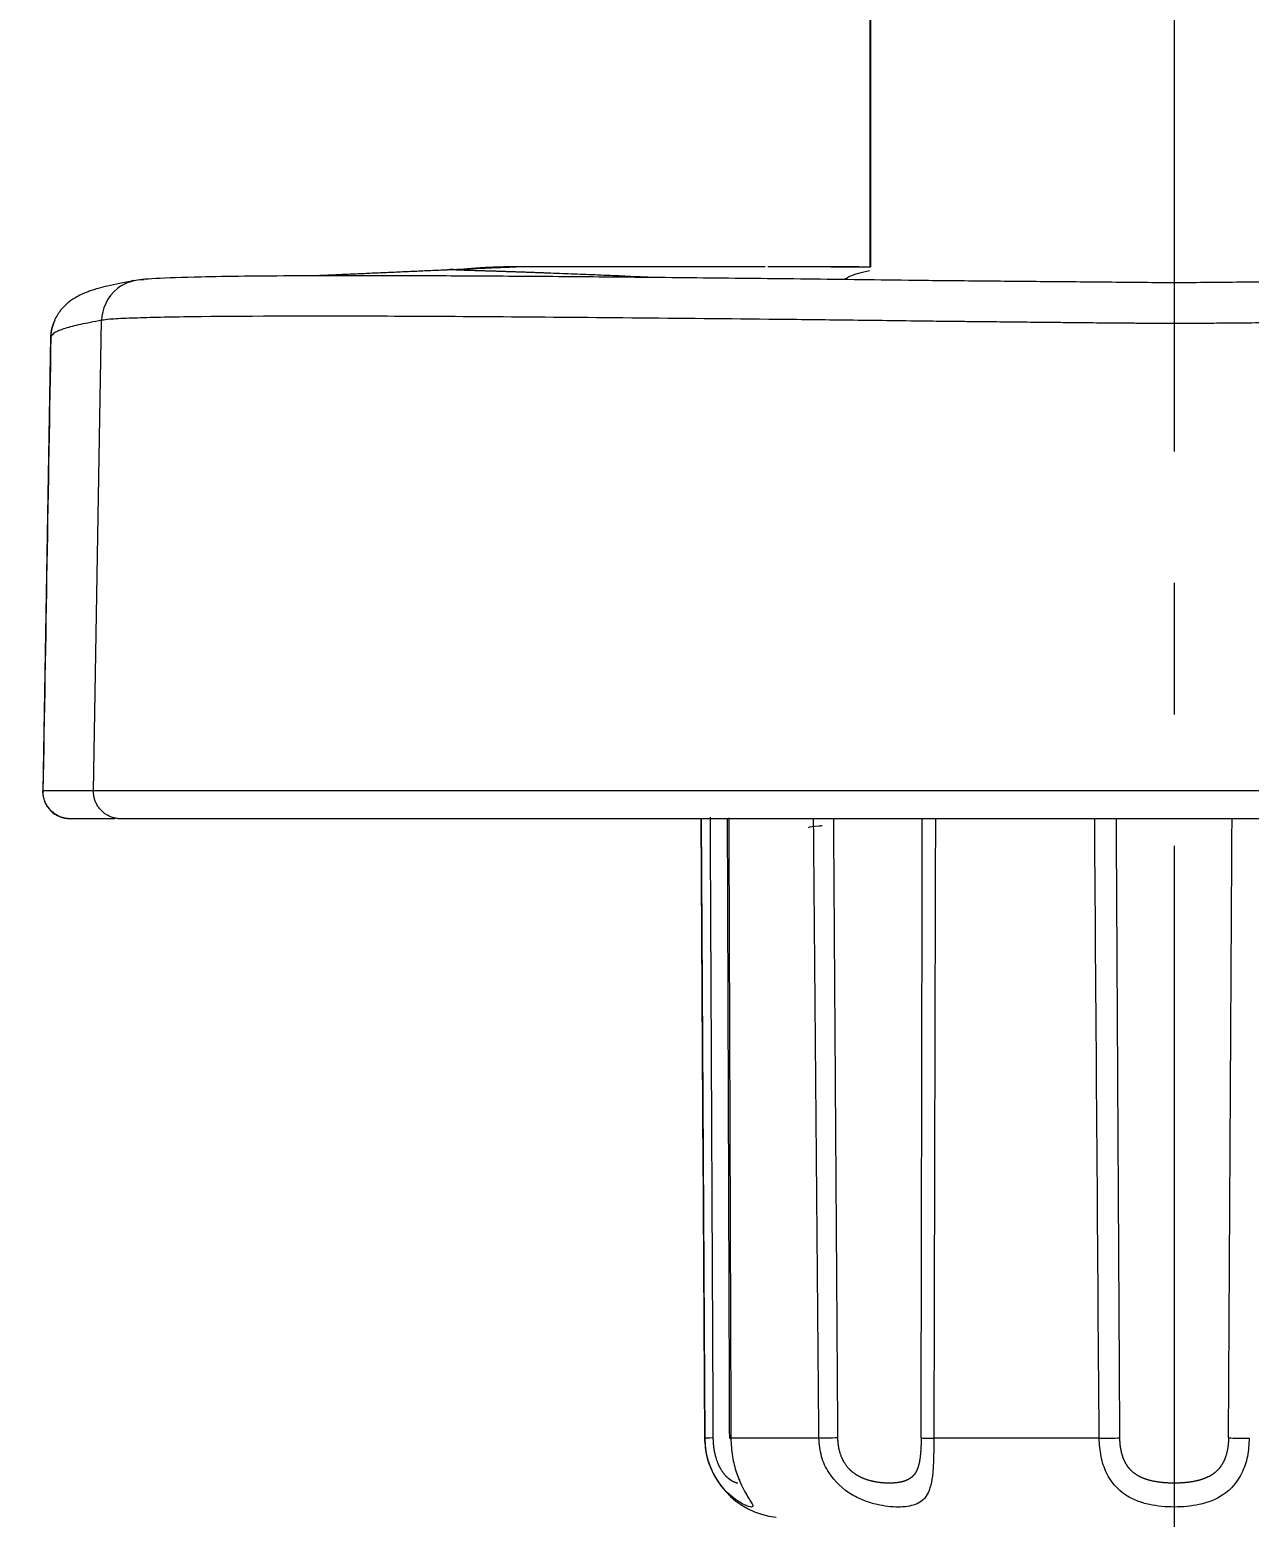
# Model space of a CAD drawing. Extents: x 0 to 3160, y 0 to 2315.
# Drawn here: x 1861 to 1905.2, y 620.5 to 674.4 of the extents above; entities that cross this region are included whole.
import ezdxf

# ---------------------------------------------------------------- set-up
doc = ezdxf.new("R2010")
doc.units = 0
doc.header["$LTSCALE"] = 3
doc.header["$MEASUREMENT"] = 0
doc.header["$PDMODE"] = 3
doc.header["$PDSIZE"] = -10
doc.linetypes.add('CENTER2', pattern=[28.575000000000003, 19.05, -3.175, 3.175, -3.175])
doc.layers.get('0').update_dxf_attribs({"linetype": 'CONTINUOUS'})
doc.layers.get('DEFPOINTS').update_dxf_attribs({"linetype": 'CONTINUOUS'})
doc.layers.add('1', color=7, linetype='CONTINUOUS', true_color=0xffffff)
doc.layers.add('Cneter', color=1, linetype='CENTER2', lineweight=13)
doc.layers.add('DEF_LAYER_ASSEM_MEMBER', color=7, linetype='CONTINUOUS')
doc.styles.add('Daelim Dimension', font='')
doc.styles.get('Daelim Dimension').set_extended_font_data('나눔고딕')
doc.dimstyles.new('DEFAULT', dxfattribs={"dimscale": 2, "dimtxt": 2, "dimasz": 2, "dimexe": 0, "dimexo": 2, "dimgap": 1, "dimtad": 1, "dimdec": 1, "dimzin": 9, "dimdsep": 46, "dimtxsty": 'Daelim Dimension', "dimcen": 0.5, "dimclrd": 252, "dimclre": 252, "dimclrt": 3, "dimadec": 1, "dimazin": 0, "dimtfac": 1, "dimtdec": 1, "dimtix": 1, "dimtmove": 0, "dimatfit": 3, "dimfxl": 1, "dimtolj": 1, "dimtzin": 1, "dimlwd": 9, "dimlwe": 9, "dimarcsym": 0})

# ---------------------------------------------------------------- blocks, each defined once
blk = doc.blocks.new('*D1')
at = {"color": 5, "lineweight": 9, "ltscale": 0.5, "transparency": 16777216}
for p, q in [((1534.878042095622, 1384.914732641318), (2240.924150947237, 1384.914732641318)), ((2238.924150947237, 454.1434307510593), (2238.924150947237, 1376.914732641318)), ((2060.592201152826, 446.1434307510593), (2240.924150947237, 446.1434307510593))]:
    blk.add_line(p, q, dxfattribs=at)
at = {"color": 5, "ltscale": 0.5, "transparency": 16777216}
for points in [[(2237.590817613904, 1376.914732641318), (2240.257484280571, 1376.914732641318), (2238.924150947237, 1384.914732641318)], [(2237.590817613903, 454.1434307510593), (2240.25748428057, 454.1434307510593), (2238.924150947237, 446.1434307510593)]]:
    blk.add_solid(points, dxfattribs=at)
at = {"layer": 'DEFPOINTS', "color": 0, "ltscale": 0.5, "transparency": 16777216}
for p in [(1530.878042095622, 1384.914732641318), (2238.924150947237, 1384.914732641318), (2056.592201152826, 446.1434307510593)]:
    blk.add_point(p, dxfattribs=at)
at = {"color": 7, "ltscale": 0.5, "transparency": 16777216, "insert": (2223.218857671128, 915.5290816961884), "char_height": 20, "attachment_point": 5, "rotation": 90, "style": 'Daelim Dimension'}
blk.add_mtext('\\A1;(1140)', dxfattribs=at)

msp = doc.modelspace()

# ---------------------------------------------------------------- linework, layer by layer
at = {"layer": '1', "color": 7, "linetype": 'Continuous', "lineweight": 18}
for p, q in [((1890.013881466277, 665.846283262179), (1891.448962466277, 665.846283262179)), ((1861.752480466276, 663.2991712621792), (1861.465598466277, 646.863735262179)), ((1885.315314466277, 645.8462262621792), (1885.445872466277, 623.405132262179))]:
    msp.add_line(p, q, dxfattribs=at)
at = {"layer": '1', "color": 7, "linetype": 'Continuous', "lineweight": 13}
for p, q in [((1863.303754466277, 646.863735262179), (1863.600073466277, 663.9080362621789)), ((1861.465598466277, 646.863735262179), (1861.473635466277, 646.863735262179)), ((1885.445872466277, 623.405132262179), (1885.447539466277, 623.405132262179)), ((1889.578142466277, 623.405132262179), (1886.391419466277, 623.405132262179)), ((1899.731124466277, 623.405132262179), (1893.742043466277, 623.405132262179))]:
    msp.add_line(p, q, dxfattribs=at)
at = {"layer": '1', "color": 7, "linetype": 'Continuous', "lineweight": 18}
for centre, radius, start, end in [((1862.465446466277, 646.846283262179), 0.99999999937494, 178.9999999999982, 270), ((1888.345823466277, 623.4220042621791), 2.9, 180.3333329999999, 263.8251270000051)]:
    msp.add_arc(centre, radius, start, end, dxfattribs=at)
at = {"layer": '1', "color": 7, "linetype": 'Continuous', "lineweight": 13}
for centre, major_axis, ratio, start_param, end_param in [((1886.447424466277, 623.4109502621795), (0.9999825734796775, 0.005903620628900314), 0.006093, 2.335306668904783, 3.12758987023473), ((1887.335792466277, 623.4109502621795), (-0.9999940016464713, -0.003463621034666061), 0.007745, 6.253572306727764, 6.618252947598284), ((1890.335098466277, 623.4109502621795), (0.9999643915549432, 0.008438934877337993), 0.0008730000000000001, 1.63718927094031, 2.429472472269532), ((1894.254112466277, 623.4109502621795), (-0.9999972969148689, 0.002325115614636653), 0.008159, 0.2409390379052864, 1.033222239596359), ((1899.890962466277, 623.4109502621795), (0.9999753190307749, 0.007025761825488645), 0.004756, 4.551824145755695, 5.344107347085852), ((1905.006872466277, 623.4109502621795), (-0.9999753190308928, 0.007025761825478727), 0.004756, 0.939077959786806, 1.731361161476742)]:
    msp.add_ellipse(centre, major_axis=major_axis, ratio=ratio, start_param=start_param, end_param=end_param, dxfattribs=at)
at = {"layer": '1', "color": 7, "linetype": 'Continuous', "lineweight": 18}
for points, degree in [([(1876.107590507245, 665.7311146898901), (1871.431004734502, 665.5232827317118)], 1), ([(1878.601924873835, 665.8380209308116), (1876.085010030903, 665.7283917274835)], 1), ([(1902.503371939344, 665.2638163782881), (1893.264014199626, 665.347441501232)], 1), ([(1911.633607097473, 665.3479087095866), (1902.394442375814, 665.264165193299)], 1), ([(1861.888755888555, 663.8904457252124), (1861.748512952865, 663.566880979618), (1861.753018746483, 663.2982879832753)], 2), ([(1861.754801312659, 663.306235800671), (1861.755542508015, 663.308642402556), (1861.758218145372, 663.3148396570123), (1861.760893782731, 663.3210369114686)], 3), ([(1902.448917542049, 645.84628308539), (1897.852889433835, 645.84628308539), (1893.277916592036, 645.84628308539)], 2), ([(1911.619918607086, 645.84628308539), (1907.044964971518, 645.84628308539), (1902.448917542049, 645.84628308539)], 2)]:
    msp.add_open_spline(points, degree=degree, dxfattribs=at)
msp.add_rational_spline([(1876.466156496616, 665.7267776503759), (1876.347978113163, 665.7496384324704), (1876.226733837092, 665.7517630028769), (1876.105263102915, 665.7307142423588)], [1.204446828081754, 1.153612785770361, 1.112258347087312, 1.080383512032607], degree=3, dxfattribs=at)
for points, degree, knots in [([(1878.719445324366, 665.8462830638282), (1878.692969164557, 665.8462602330169), (1878.64045148216, 665.8462149461893), (1878.562219903332, 665.8458502575959), (1878.485209045211, 665.8452779908043), (1878.409405657389, 665.8444855901289), (1878.334806463895, 665.8434866595226), (1878.261406568418, 665.8422876735126), (1878.189202445355, 665.8408966715742), (1878.118191136072, 665.8393209853348), (1878.048370439621, 665.837567829928), (1877.979738843937, 665.8356441472533), (1877.91229552435, 665.8335566443175), (1877.846040325317, 665.8313117803696), (1877.780973745467, 665.82891576762), (1877.717096948542, 665.8263745676682), (1877.654411672499, 665.8236938963264), (1877.592920233662, 665.820879219028), (1877.532625563053, 665.8179357387189), (1877.473530975467, 665.8148684139355), (1877.398175324234, 665.8107204925423), (1877.307244570319, 665.8052918174153), (1877.201406758951, 665.7983019603371), (1877.098725251466, 665.7908491432445), (1876.999174154928, 665.7829504108722), (1876.902734605336, 665.7746225265746), (1876.809394509971, 665.7658793076503), (1876.719146294842, 665.7567406828557), (1876.632002263522, 665.7471983805044), (1876.54793609076, 665.7373368311428), (1876.493102653218, 665.7302602535601), (1876.466156993803, 665.7267827577484)], 3, [0, 0, 0, 0, 0.0354777521649289, 0.0703730954112163, 0.1046901697752338, 0.1384330141045036, 0.1716055653416249, 0.2042116764710265, 0.2362551215557051, 0.267739599802869, 0.2986687396912565, 0.3290461031723074, 0.3588751899583828, 0.3881594419125818, 0.4169022475559581, 0.4451069433423096, 0.4727768000398769, 0.4999150508627991, 0.526524909046819, 0.5526095715111876, 0.5781722228018654, 0.6263539287160977, 0.6731725248490679, 0.7186391034097765, 0.7627648844375234, 0.80556108920677, 0.8470388301986193, 0.8872095079933402, 0.9260849397237944, 0.9636774543210186, 1, 1, 1, 1]), ([(1887.634618324267, 665.8462827474614), (1887.514724976744, 665.8462831887437), (1887.258551551921, 665.8462841021151), (1886.856176571945, 665.846282686075), (1886.461994975746, 665.8462835267492), (1886.052040839294, 665.8462838674968), (1885.598187218749, 665.8462827285448), (1885.028700439706, 665.8462836180443), (1884.460651797833, 665.8462830247545), (1883.941781420127, 665.8462830750232), (1883.518091276871, 665.8462832507207), (1883.123726051526, 665.8462831068578), (1882.758095598406, 665.8462829117034), (1882.49488850233, 665.8462828946449), (1882.322834555833, 665.8462829307855), (1882.231388806787, 665.846282957923), (1882.136974386857, 665.8462829914383), (1882.039610061061, 665.8462830271092), (1881.93931510301, 665.8462830586727), (1881.836109588819, 665.8462830767808), (1881.730014393413, 665.8462830702138), (1881.621051313267, 665.8462830492917), (1881.509243011392, 665.8462830228655), (1881.394612994997, 665.8462829991863), (1881.277185621056, 665.8462829848613), (1881.156986114079, 665.8462829842197), (1881.034040583855, 665.8462829984474), (1880.908376044566, 665.846283024589), (1880.780020432103, 665.8462830546805), (1880.649002645197, 665.8462830737503), (1880.515352586323, 665.8462830616368), (1880.379100813517, 665.8462830362582), (1880.240278938397, 665.8462830111775), (1880.098919586629, 665.8462829971049), (1879.955056427219, 665.8462830001108), (1879.808724169166, 665.8462830205281), (1879.659958691015, 665.8462830517728), (1879.5087966834, 665.8462830779526), (1879.355277236343, 665.8462830757398), (1879.19943528153, 665.8462830636349), (1879.041325216273, 665.8462830538092), (1878.880932623654, 665.8462830533745), (1878.773585849173, 665.846283060323), (1878.719445324366, 665.8462830638282)], 3, [0, 0, 0, 0, 0.0378479801921219, 0.08102686101155901, 0.1278119128738841, 0.163634525848787, 0.2123727044230067, 0.2739545769285053, 0.348284398602721, 0.3981267825143373, 0.4449846762311005, 0.4888750670199193, 0.5298135306027496, 0.567815068631258, 0.577816821349176, 0.5881728796970307, 0.5988828344591128, 0.6099462678372954, 0.6213627542415294, 0.6331318611212544, 0.6452531444576609, 0.6577261357526679, 0.670550354361797, 0.6837253115661412, 0.697250511384694, 0.7111254514485791, 0.7253496239416333, 0.7399225166120371, 0.7548436138599425, 0.7701123979052403, 0.7857283452489359, 0.8016909154272153, 0.8179995622166831, 0.8346537376626234, 0.8516528932579567, 0.8689964812148242, 0.88668395583618, 0.9047147749943664, 0.9230883977981704, 0.941804275688904, 0.960861861789354, 0.9802606146949177, 1, 1, 1, 1]), ([(1891.445731424888, 665.8390470414924), (1890.696585333716, 665.8415174123052), (1889.422149508061, 665.8454223824338), (1888.217390722736, 665.8456801453535), (1887.728366671514, 665.8454512062299)], 3, [0, 0, 0, 0, 0.590039568852105, 1, 1, 1, 1]), ([(1864.770759465312, 665.3469678408974), (1864.586716831705, 665.3115997892287), (1864.252362618957, 665.2443831201572), (1863.825656500595, 665.1566871836412), (1863.493422976479, 665.0711478405956), (1863.254138903138, 664.9968844538807), (1863.082103696196, 664.9351697250368), (1862.917975780701, 664.8693492433822), (1862.68065855336, 664.7540320836938), (1862.396208844527, 664.5689320149404), (1862.10101532164, 664.2856067208213), (1861.958029892946, 664.0472646973694), (1861.897815569029, 663.9117012478964)], 3, [0, 0, 0, 0, 0.1579022222925996, 0.3019034512763309, 0.4258833875951403, 0.5298429000687721, 0.5880211730833389, 0.6446626401972029, 0.7145061893362007, 0.7980042687766278, 0.8951892686368734, 1, 1, 1, 1]), ([(1865.145075680798, 665.3772507588174), (1864.820839402849, 665.3840716706454), (1864.457778310501, 665.2881871825007), (1863.797422095644, 664.7692790571655), (1863.60615037252, 664.2956941088537), (1863.600075343255, 663.9080361984879)], 3, [0, 0, 0, 0, 0.4331769347039664, 0.4331769347039664, 1, 1, 1, 1]), ([(1893.319165293323, 665.347671491666), (1891.996951736005, 665.3660942155861), (1889.408606076538, 665.3996403607202), (1885.610098034541, 665.4385816258136), (1882.030400595889, 665.4731817152383), (1878.706529256946, 665.5005412297232), (1875.687179817806, 665.5178511272929), (1873.002372281483, 665.5247279496989), (1870.67754920574, 665.520199472584), (1868.725289668672, 665.5046883071554), (1866.903923832059, 665.473704010968), (1865.462163999428, 665.4258209739173), (1864.920930614492, 665.3717156556895), (1864.776264751261, 665.342080001174)], 3, [0, 0, 0, 0, 0.0934732789887186, 0.1848999676528796, 0.2745983764431369, 0.3625872085813766, 0.4488785997712128, 0.5334831344535627, 0.6164071333387173, 0.6976630648420789, 0.7772543323014072, 0.8934558100909902, 1, 1, 1, 1]), ([(1864.07655315566, 645.84628308539), (1864.069761346687, 645.84628308539), (1864.062842138056, 645.84628308539), (1863.941905783713, 645.84628308539), (1863.829898558188, 645.84628308539), (1863.58681723531, 645.84628308539), (1863.386255312088, 645.84628308539), (1863.133429079864, 645.84628308539), (1862.950591879398, 645.84628308539), (1862.881134538783, 645.84628308539), (1862.834403047252, 645.84628308539), (1862.75625554835, 645.84628308539), (1862.705671254806, 645.84628308539), (1862.648448797648, 645.84628308539), (1862.604567744739, 645.84628308539), (1862.553973833174, 645.84628308539), (1862.504884658911, 645.84628308539), (1862.492971274488, 645.84628308539), (1862.485208343819, 645.84628308539), (1862.47346715566, 645.84628308539)], 2, [0, 0, 0, 0.0066695872132845, 0.0066695872132845, 0.148573931897101, 0.148573931897101, 0.432382621264734, 0.432382621264734, 0.5742869659485506, 0.5742869659485506, 0.7161913106323672, 0.7161913106323672, 0.7871434829742753, 0.7871434829742753, 0.8580956553161835, 0.8580956553161835, 0.9290478276580916, 0.964523913829046, 0.964523913829046, 1, 1, 1]), ([(1893.277916592036, 645.84628308539), (1892.531389939934, 645.84628308539), (1892.259931133721, 645.84628308539), (1891.7344312943, 645.84628308539), (1891.365833732819, 645.84628308539), (1890.650783592825, 645.84628308539), (1889.934171130007, 645.84628308539), (1889.423695842222, 645.84628308539), (1888.969231303398, 645.84628308539), (1888.768514053384, 645.84628308539), (1888.466763789192, 645.84628308539), (1886.305725204474, 645.84628308539), (1884.217320651972, 645.84628308539), (1880.950045821414, 645.84628308539), (1878.022181716377, 645.84628308539), (1875.131206139195, 645.84628308539), (1872.726064801198, 645.84628308539), (1871.529743233322, 645.84628308539), (1869.424479872577, 645.84628308539), (1867.645421902568, 645.84628308539), (1866.208713159361, 645.84628308539), (1865.140869913331, 645.84628308539), (1864.450609193332, 645.84628308539), (1864.299601318125, 645.84628308539)], 2, [0, 0, 0, 0.03125, 0.03125, 0.0625, 0.0625, 0.125, 0.125, 0.1875, 0.1875, 0.25, 0.25, 0.375, 0.375, 0.5, 0.5, 0.625, 0.625, 0.6875, 0.75, 0.8125, 0.875, 0.9375, 1, 1, 1]), ([(1886.258213305759, 645.8459834817959), (1886.258771623931, 645.6863294803288), (1886.262540539464, 644.6084610971998), (1886.268934555442, 642.7783833222629), (1886.276809179272, 640.5217551962605), (1886.283084699739, 638.7215548866106), (1886.289381368786, 636.913905996149), (1886.297182495758, 634.6723497860153), (1886.307817733353, 631.6120145554196), (1886.321142434671, 627.7703180851768), (1886.330904012709, 624.9487339428624), (1886.336228048614, 623.4077151062543)], 3, [0, 0, 0, 0, 0.0213457488959288, 0.1441110648169326, 0.244681525555938, 0.3230571304816503, 0.3847980374315731, 0.4863644073935552, 0.6227535268790648, 0.7939653827059472, 1, 1, 1, 1]), ([(1889.696965733468, 645.5889553561083), (1889.652080865236, 645.5860626061958), (1889.38529727542, 645.5675064689522), (1889.218258586835, 645.5444339208798), (1889.198937261428, 645.5251619015744), (1889.198940813447, 645.5221874114459)], 3, [0, 0, 0, 0, 0.1360372942602642, 0.8659786819162443, 1, 1, 1, 1])]:
    msp.add_open_spline(points, degree=degree, knots=knots, dxfattribs=at)
at = {"layer": '1', "color": 7, "linetype": 'Continuous', "lineweight": 13}
for points, knots in [([(1883.548714760877, 665.4589723877671), (1883.43567671111, 665.4642556120461), (1883.02925821599, 665.4830772355372), (1882.333299401974, 665.5142545535259), (1881.465707567001, 665.5511640296918), (1880.607742695056, 665.5857547645433), (1879.992637699276, 665.609210828211), (1879.61368080806, 665.6231948236427), (1879.466657148861, 665.6285663036979), (1879.320009955084, 665.6338704859863), (1879.173738867693, 665.6391079229952), (1879.027844005373, 665.6442791528452), (1878.882325361598, 665.6493847391716), (1878.737182965645, 665.6544252604035), (1878.592416837703, 665.6594013180866), (1878.448027000381, 665.6643135190288), (1878.304013456199, 665.6691625845979), (1878.160376189263, 665.6739492657671), (1878.017115175297, 665.6786742988543), (1877.874230382701, 665.6833384173442), (1877.731721771862, 665.6879423498467), (1877.589589301994, 665.692486820838), (1877.447832908791, 665.6969725546487), (1877.306452592473, 665.701400264054), (1877.165448094372, 665.7057706976398), (1877.024820108246, 665.7100844678725), (1876.884565797906, 665.7143428366462), (1876.744695753307, 665.7185453935681), (1876.605170526053, 665.7226979100096), (1876.512500652958, 665.7254206857415), (1876.466156952273, 665.7267823311104)], [0, 0, 0, 0, 0.0460329882804012, 0.1656839744290117, 0.2849036790858893, 0.4038452486008995, 0.5226629811710553, 0.5434590796301599, 0.5642454877287967, 0.585023035820886, 0.6057925554179198, 0.6265548791422377, 0.6473108406739283, 0.6680612746905613, 0.6888070167990243, 0.7095489035895093, 0.7302877735697458, 0.751024466175525, 0.7717598208202521, 0.7924946767094826, 0.8132298726689342, 0.8339662469804581, 0.8547046372288073, 0.8754458801623253, 0.896190811570944, 0.91694026628959, 0.9376950788003828, 0.9584560831108712, 0.9792241125915724, 1, 1, 1, 1]), ([(1890.536788846101, 665.4054510742853), (1890.585612949525, 665.4405374102953), (1890.808810920242, 665.5691644761114), (1891.125535600092, 665.6586795577664), (1891.418308338204, 665.7081607918199)], [0, 0, 0, 0, 0.2491374961268153, 1, 1, 1, 1]), ([(1893.254903406173, 663.8775463890393), (1892.791949861764, 663.8840569398017), (1891.869208414959, 663.8970335226622), (1890.033634461351, 663.9195033347305), (1886.852218500622, 663.952679717343), (1880.663049803264, 664.0133253340691), (1872.698533505586, 664.0710771893514), (1867.638798036339, 664.0515581920467), (1865.429246700918, 664.0092058304863), (1864.516882471563, 663.9806708475749), (1863.894413281841, 663.9499738177801), (1863.687947720716, 663.9205565698394), (1863.600073467044, 663.9080362313689)], [0, 0, 0, 0, 0.0316295020988942, 0.063042724007285, 0.125595915277594, 0.2506068264444897, 0.5000374559359071, 0.7493152705718328, 0.8112836768159141, 0.8747240953844894, 0.9466810514978752, 1, 1, 1, 1]), ([(1863.600073467052, 663.9080362313684), (1863.462024047855, 663.8807818008972), (1863.185915955172, 663.8262711129246), (1862.714472264065, 663.7357996918468), (1862.229139703526, 663.6099911634592), (1861.870142437957, 663.4654049579094), (1861.79507642282, 663.365490879949), (1861.761667753086, 663.3210234012067)], [0, 0, 0, 0, 0.1249910769814756, 0.2499905328760147, 0.4999704892492088, 0.7774582712126303, 1, 1, 1, 1]), ([(1902.448917542049, 663.7928383627386), (1902.394926280778, 663.7928504133674), (1902.28380918808, 663.7928752142489), (1902.112431910212, 663.7931961896775), (1901.931651291355, 663.7937194490132), (1901.741467381981, 663.794469123899), (1901.541880269121, 663.7954383128426), (1901.332890074979, 663.7966290773302), (1901.114496962998, 663.798040904675), (1900.886701140708, 663.7996739183382), (1900.649502869509, 663.8015284238636), (1900.402902450288, 663.8036031927832), (1900.106575719607, 663.8062655597505), (1899.721807406852, 663.8099387897873), (1899.209884880474, 663.8149566122361), (1898.572424166528, 663.8213208308885), (1897.782988713738, 663.8292973932384), (1896.918017692472, 663.8381102583444), (1896.053941903531, 663.8470092148327), (1895.293612767759, 663.8549503792283), (1894.637014886848, 663.8619251239543), (1894.084133331084, 663.8679530808431), (1893.634949488913, 663.8729717380047), (1893.370067612498, 663.8761601464766), (1893.254903406177, 663.8775463890388)], [0, 0, 0, 0, 0.0176133385187046, 0.0362492544688628, 0.0559077810790086, 0.0765889473178825, 0.0982927785011875, 0.1210192967120645, 0.1447685210771662, 0.1695404679276133, 0.1953351508654889, 0.2221525807505297, 0.2499927656174138, 0.2920115845251037, 0.3476849068434306, 0.4170127236528391, 0.4999948705817093, 0.6052615810670491, 0.6992489625573552, 0.7819571920807215, 0.8533863855526035, 0.9135365933049618, 0.9624078108224488, 1, 1, 1, 1]), ([(1911.642934031703, 663.8775464183818), (1911.573182248293, 663.8766980085129), (1911.419778762197, 663.8748321202847), (1911.168813001278, 663.8719417359862), (1910.876136271853, 663.8686496655628), (1910.541743977298, 663.864976519003), (1910.165632551191, 663.8609160922024), (1909.74779785767, 663.856470788171), (1909.288235865152, 663.8516400975059), (1908.786942596089, 663.8464243654871), (1908.243914327058, 663.8408235455681), (1907.659147717911, 663.8348379933677), (1907.00119821992, 663.8281468555865), (1906.325725278915, 663.8213245944526), (1905.688399338537, 663.8149635816144), (1905.17634284945, 663.8099465474697), (1904.744325994026, 663.8058214279272), (1904.358234383514, 663.8024053178897), (1903.983952135295, 663.7994415054045), (1903.632603738767, 663.7970196138276), (1903.304190093289, 663.7951361134083), (1902.998711843441, 663.7938091705291), (1902.716169388325, 663.7929744149415), (1902.535452891162, 663.7928824160354), (1902.448917542049, 663.7928383627386)], [0, 0, 0, 0, 0.0227686967991335, 0.0500746689496423, 0.0819179016577089, 0.1182983822500425, 0.1592161033510993, 0.2046710655178361, 0.2546632793234813, 0.3091927667475199, 0.3682595616667566, 0.4318637092071976, 0.5000052636937281, 0.5829435059586332, 0.6522566422170869, 0.7079445146249075, 0.7500071112787284, 0.7932039721785632, 0.8339062090158007, 0.8721138615924549, 0.9078269856630504, 0.9410456532503358, 0.9717699542775348, 1, 1, 1, 1]), ([(1862.473467155814, 645.84628308539), (1862.408018372183, 645.8462830853723), (1862.342571206897, 645.8527291732344), (1862.214188799501, 645.8782664366322), (1862.1512567319, 645.8973569807094), (1862.030323147957, 645.9474501248296), (1861.972324621936, 645.9784514862204), (1861.863487270918, 646.0511754596246), (1861.812651137138, 646.0928962733951), (1861.720092577074, 646.1854563345687), (1861.67837243948, 646.2362932932429), (1861.605649643588, 646.345132410941), (1861.574648783503, 646.4031318787047), (1861.524556447709, 646.5240674266702), (1861.505466210633, 646.5870005165025), (1861.479929354973, 646.7153850094455), (1861.47348336784, 646.7808332379973), (1861.473483363429, 646.8462830849239)], [0, 0, 0, 0, 0.125, 0.125, 0.25, 0.25, 0.375, 0.375, 0.5, 0.5, 0.625, 0.625, 0.75, 0.75, 0.875, 0.875, 1, 1, 1, 1]), ([(1863.303756223505, 646.8637354632683), (1863.266665981669, 646.8637353230524), (1863.231413785897, 646.8637351828365), (1863.179698089062, 646.8637349725118), (1863.162620708431, 646.8637349024038), (1863.128605259786, 646.8637347621875), (1863.111692765303, 646.8637346920796), (1863.061300818242, 646.8637344817553), (1863.028172642817, 646.8637343415385), (1862.963027301546, 646.8637340611058), (1862.931006331291, 646.8637339208899), (1862.836512965149, 646.8637335002409), (1862.775625411498, 646.8637332198086), (1862.657984837298, 646.8637326589428), (1862.601216667669, 646.8637323785101), (1862.327585587071, 646.8637309763462), (1862.141642631537, 646.8637298546137), (1861.91292137728, 646.8637281720148), (1861.845063746218, 646.8637276111481), (1861.726074069375, 646.8637264894141), (1861.674964967126, 646.863725928547), (1861.610603969127, 646.8637250872462), (1861.59119871434, 646.8637248068126), (1861.556438534139, 646.8637242459454), (1861.541068707794, 646.8637239655113), (1861.514608134499, 646.8637234046437), (1861.503550043352, 646.8637231242096), (1861.485813873358, 646.863722563342), (1861.479099979857, 646.8637222829075), (1861.474408721737, 646.8637220024739)], [0, 0, 0, 0, 0.0312499999999993, 0.0312499999999993, 0.046874999999999, 0.046874999999999, 0.0624999999999986, 0.0624999999999986, 0.09374999999999901, 0.09374999999999901, 0.1249999999999994, 0.1249999999999994, 0.1875000000000001, 0.1875000000000001, 0.2500000000000008, 0.2500000000000008, 0.5000000000000004, 0.5000000000000004, 0.6250000000000002, 0.6250000000000002, 0.7500000000000001, 0.7500000000000001, 0.8125000000000001, 0.8125000000000001, 0.875, 0.875, 0.9375, 0.9375, 1, 1, 1, 1]), ([(1893.245180042387, 646.8637354972097), (1893.180358542795, 646.8637354889443), (1892.981329424809, 646.8637339872453), (1892.631013937501, 646.8637265970915), (1892.176738983201, 646.8637168238906), (1891.671402277233, 646.8637324702208), (1891.112260138226, 646.8637629939681), (1890.503647542712, 646.8637591493502), (1889.839398838996, 646.8637422683569), (1889.113936300613, 646.8637254194855), (1888.319227038434, 646.8637247507149), (1887.447375457958, 646.8637264015078), (1886.489514159074, 646.8637256010979), (1885.437101690946, 646.8637311107477), (1884.281433823391, 646.8637626450954), (1883.016307808275, 646.8637895558159), (1881.637293903671, 646.8638022574132), (1880.139819120883, 646.863787879699), (1878.512281331942, 646.863744864248), (1876.744993157269, 646.8637254213636), (1874.878920319729, 646.8637488099689), (1873.016788838779, 646.8637514361644), (1871.279467140475, 646.8637289291755), (1869.746324724949, 646.8637468574871), (1868.434199792469, 646.8637557963248), (1867.327490442467, 646.863742194656), (1866.404527528139, 646.8637282054865), (1865.651099139552, 646.8637541946764), (1865.052601054619, 646.8637703725235), (1864.586874206763, 646.8637643159068), (1864.228022411528, 646.8637466080081), (1863.952605204759, 646.8637297742844), (1863.741364864452, 646.8637334109553), (1863.57954414803, 646.8637355101464), (1863.455499198142, 646.8637348577267), (1863.36644623204, 646.8637359771237), (1863.321336619628, 646.8637356495719), (1863.303754491443, 646.8637355241281)], [0, 0, 0, 0, 0.0044848825782644, 0.0137514914331142, 0.0241038552019958, 0.0355528178978041, 0.0481061719420595, 0.0617838191954197, 0.0767143758580975, 0.0930799990073264, 0.1110491271159173, 0.1308496529736531, 0.1527319520350193, 0.1769769246235398, 0.2038790916310203, 0.2337173013568163, 0.2668017579737332, 0.3034402295126188, 0.3441745627395952, 0.3902034129127832, 0.442323346362477, 0.4979453729942293, 0.5533570387809857, 0.6063559001706984, 0.6557152313724521, 0.7018677562831429, 0.7452860940180762, 0.7854459207246871, 0.8216180868175772, 0.8537231961404863, 0.8822158476361138, 0.9075628716732154, 0.9302078094904138, 0.950631917651902, 0.9693188197911542, 0.9867408932476204, 1, 1, 1, 1]), ([(1902.448917542059, 646.8629352968378), (1901.681725379146, 646.863001992775), (1900.914568650138, 646.863068685806), (1899.38040798871, 646.8632020660516), (1898.613418491505, 646.8632687532663), (1897.079540398153, 646.8634021218768), (1896.312637762632, 646.8634688032721), (1894.778847982962, 646.8636021602406), (1894.011976976853, 646.8636688358133), (1893.245180021256, 646.8637355084734)], [0, 0, 0, 0, 0.25, 0.25, 0.5, 0.5, 0.75, 0.75, 1, 1, 1, 1]), ([(1911.652654976827, 646.863735510537), (1910.885857601887, 646.8636688376641), (1910.118986269371, 646.8636021618786), (1908.585197490275, 646.863468804484), (1907.818296323861, 646.8634021228759), (1906.28441847888, 646.8632687538393), (1905.51742776727, 646.8632020664118), (1903.983265783009, 646.8630686857405), (1903.216109111702, 646.8630019924967), (1902.448917542039, 646.8629352963462)], [0, 0, 0, 0, 0.25, 0.25, 0.5, 0.5, 0.75, 0.75, 1, 1, 1, 1]), ([(1886.391419114151, 623.4051323788494), (1886.403350800456, 623.181428193604), (1886.42686669415, 622.7405346178757), (1886.629514304345, 621.9770645368462), (1886.971042135887, 621.3109557614243), (1887.175442302755, 621.0180967777305), (1887.193710526006, 620.9232158886853), (1887.129607316524, 620.89444498376), (1886.933893823842, 620.9526107379907), (1886.630367966596, 621.124099913914), (1886.233786965252, 621.4234507565002), (1885.789003384043, 621.9762284964454), (1885.497434525791, 622.7389364028504), (1885.464360692906, 623.1805350019486), (1885.44753931683, 623.4051323788494)], [0, 0, 0, 0, 0.0759945807591359, 0.1497760196580175, 0.2820795981970731, 0.3955280006586189, 0.4483588359749338, 0.5000480691776339, 0.6037010387485905, 0.6590106905872634, 0.7179782518616692, 0.8499979378183886, 0.9237088392843256, 1, 1, 1, 1]), ([(1893.742043554844, 623.4051323788494), (1893.7408731135, 623.1814264859486), (1893.738566316832, 622.7405295447179), (1893.704704794735, 621.977090598215), (1893.560230927452, 621.31077996366), (1893.121031348142, 620.9682905103291), (1892.482005578621, 620.8802263928133), (1891.815301891172, 620.9525755561813), (1891.235475528812, 621.1241071570794), (1890.589936454058, 621.4234458599631), (1889.994110788169, 621.9762293997419), (1889.637504383501, 622.7389362258682), (1889.598155248578, 623.1805349422225), (1889.578142249197, 623.4051323788494)], [0, 0, 0, 0, 0.0760230124608288, 0.1498320550367761, 0.2821851318257439, 0.3956759783713533, 0.4998610236952294, 0.6035527727200852, 0.658883117470684, 0.7178727399929551, 0.8499418180116631, 0.9236802966781674, 1, 1, 1, 1]), ([(1902.448917542049, 620.9087527229531), (1902.296124896727, 620.9128511769427), (1901.990224766726, 620.9210565300582), (1901.535215185888, 620.9934548296433), (1901.088127566371, 621.1236615745393), (1900.495591012079, 621.4231234855952), (1900.02713766668, 621.9757993692983), (1899.772206354251, 622.7387145666949), (1899.744974333184, 623.1804588894033), (1899.731123983823, 623.405132378849)], [0, 0, 0, 0, 0.1038553457084216, 0.2079246922293622, 0.3184675448105985, 0.4363181500365246, 0.7001787429503538, 0.8475093293368925, 1, 1, 1, 1]), ([(1905.16671109957, 623.4051323788535), (1905.152999617867, 623.1815016056926), (1905.12597565084, 622.7407475886266), (1904.871536179727, 621.9775512836732), (1904.309506262211, 621.3108690655508), (1903.529763171251, 621.019541727142), (1902.907973675839, 620.9214216348278), (1902.60081741647, 620.9129448165181), (1902.448917542049, 620.9087527234142)], [0, 0, 0, 0, 0.1519648387687327, 0.2995075865154846, 0.5640967142814018, 0.7909825803888554, 0.8966333297069025, 1, 1, 1, 1])]:
    msp.add_open_spline(points, degree=3, knots=knots, dxfattribs=at)
for points in [[(1861.903188654472, 663.9096363985873), (1861.812232593799, 663.7111701919489), (1861.76487889297, 663.504547501173), (1861.761668163551, 663.3210233940176)], [(1861.761667753086, 663.3210234012067), (1861.665914870669, 657.8352562662567), (1861.570161988254, 652.3494891313035), (1861.474409105836, 646.8637219963593)], [(1861.473483363429, 646.8462830849239), (1861.473483363992, 646.8521008507796), (1861.473534134614, 646.8579186166271), (1861.473635667564, 646.8637354964085)], [(1885.44753931684, 623.405132378854), (1885.403577908578, 630.885497201416), (1885.359616500314, 638.3658620239776), (1885.315655092051, 645.8462268465391)], [(1886.315793379502, 645.8861681775134), (1886.341001957725, 638.3924895779583), (1886.366210535946, 630.8988109784041), (1886.391419114169, 623.405132378849)], [(1889.578142249681, 623.405132378854), (1889.514120514778, 630.8854970811053), (1889.450098779877, 638.3658617833566), (1889.386077044976, 645.846226485608)], [(1893.282995983785, 623.411261170354), (1893.296951162781, 630.8895184828161), (1893.310906341779, 638.3677757952782), (1893.324861520775, 645.8460331077404)], [(1893.798753953993, 645.8462267231585), (1893.779850487625, 638.365861941722), (1893.760947021256, 630.8854971602855), (1893.742043554889, 623.405132378849)], [(1899.731123984552, 623.405132378854), (1899.676998402509, 630.885497230186), (1899.622872820465, 638.3658620815186), (1899.568747238422, 645.8462269328511)], [(1904.416327463167, 623.411261170354), (1904.458486866063, 630.8895186657674), (1904.500646268961, 638.3677761611807), (1904.542805671857, 645.8460336565945)], [(1886.693989712615, 621.9184754762273), (1886.699881416457, 621.8945262557718), (1886.703648495654, 621.874558940086), (1886.705283449716, 621.8577350089554)]]:
    msp.add_open_spline(points, degree=3, dxfattribs=at)
for points, weights in [([(1864.299601318125, 645.8462830853896), (1863.708054636963, 645.846284113868), (1863.293432590519, 646.2699003150087), (1863.303756524822, 646.8637354632692)], [1.175846400946728, 0.9413879722232033, 0.9413845330682388, 1.175836083481835]), ([(1885.75522677457, 623.4112611703567), (1885.719749894605, 630.909478537862), (1885.684247548345, 638.4077030184662), (1885.648695649725, 645.9059329145939)], [1.00000000007252, 1.000000000075241, 1.000000000077923, 1.000000000080557]), ([(1890.268749109296, 623.4112611703567), (1890.217759357304, 630.889511330558), (1890.167123612009, 638.3677685660255), (1890.116739901342, 645.8460311927101)], [1.00000000007305, 1.000000000075782, 1.000000000078474, 1.000000000081127]), ([(1900.481507621197, 623.4112611703567), (1900.43876919579, 630.8895115001824), (1900.396598470599, 638.3677689052711), (1900.354863109837, 645.8460317015788)], [1.00000000007283, 1.000000000075553, 1.000000000078244, 1.000000000080882])]:
    msp.add_rational_spline(points, weights, degree=3, dxfattribs=at)
for points, weights, knots in [([(1886.641522344876, 621.7745219631292), (1886.600461982526, 621.7745749823694), (1886.540327778905, 621.7917707694596), (1886.383878518021, 621.8776417516128), (1886.288335331422, 621.9456711506864), (1886.132788211454, 622.1237006140896), (1886.080307837155, 622.194740852221), (1885.978886951408, 622.3690133987379), (1885.930584291319, 622.4721387122772), (1885.848774669811, 622.7053641842185), (1885.81473110254, 622.8374543512591), (1885.768683210175, 623.1141707661145), (1885.755929416956, 623.2627548545829), (1885.755226774331, 623.411261170354)], [1.000000000010333, 1.000000000010334, 1.000000000010031, 1.000000000008979, 1.000000000008241, 1.000000000007231, 1.000000000006922, 1.00000000000643, 1.000000000006243, 1.000000000006039, 1.000000000005992, 1.000000000005964, 1.00000000000597, 1.000000000005968], [0, 0, 0, 0, 0.2499997146550175, 0.2499997146550175, 0.4999998097700116, 0.4999998097700116, 0.6249998573275096, 0.6249998573275096, 0.7499999048850055, 0.7499999048850055, 0.8749999524425042, 0.8749999524425042, 1, 1, 1, 1]), ([(1893.282995983785, 623.411261170354), (1893.282707544119, 623.2623923399624), (1893.278830062228, 623.117770527469), (1893.261446677921, 622.8371689609585), (1893.248161067023, 622.7075215840587), (1893.207372491938, 622.4722057710997), (1893.180154369581, 622.3697895756886), (1893.108975084425, 622.1947067925439), (1893.065396654177, 622.1229607506671), (1892.964199953157, 622.0053800321357), (1892.905653991463, 621.9584831686107), (1892.777477498958, 621.8840686812514), (1892.707888865205, 621.856304899341), (1892.483407565819, 621.7922677373645), (1892.311656488918, 621.7744689957417), (1891.94979126489, 621.7745749300339), (1891.756637098782, 621.7917707040406), (1891.354637521418, 621.8776417519148), (1891.14968215812, 621.9456711512239), (1890.85916018734, 622.1237006141191), (1890.767600150391, 622.1947408521346), (1890.599622529579, 622.369013399084), (1890.524340188135, 622.4721387121535), (1890.401217815665, 622.7053641844095), (1890.352427610852, 622.8374543510654), (1890.28727783972, 623.1141707660054), (1890.269761690301, 623.2627548550236), (1890.268749108963, 623.411261170354)], [1.000000000006046, 1.00000000000605, 1.000000000006038, 1.000000000006068, 1.00000000000611, 1.000000000006326, 1.000000000006504, 1.000000000007005, 1.000000000007325, 1.000000000008006, 1.000000000008364, 1.000000000009048, 1.000000000009355, 1.000000000010147, 1.000000000010466, 1.000000000010457, 1.000000000010161, 1.000000000009099, 1.000000000008352, 1.000000000007316, 1.000000000007008, 1.000000000006507, 1.00000000000633, 1.000000000006108, 1.000000000006068, 1.000000000006042, 1.00000000000605, 1.000000000006046], [0, 0, 0, 0, 0.0625, 0.0625, 0.1250000000000004, 0.1250000000000004, 0.1875000000000001, 0.1875000000000001, 0.2499999999999998, 0.2499999999999998, 0.3125000000000006, 0.3125000000000006, 0.3750000000000002, 0.3750000000000002, 0.5000000000000007, 0.5000000000000007, 0.625, 0.625, 0.7500000000000003, 0.7500000000000003, 0.8125000000000001, 0.8125000000000001, 0.8749999999999997, 0.8749999999999997, 0.9375000000000006, 0.9375000000000006, 1, 1, 1, 1]), ([(1904.416327463167, 623.411261170354), (1904.415476665713, 623.2623923399478), (1904.401976753938, 623.1177705276905), (1904.347690972989, 622.8371689620672), (1904.307786187713, 622.7075215844316), (1904.200249778313, 622.4722057726563), (1904.133684900395, 622.3697895760733), (1903.97716337703, 622.1947067934184), (1903.888181582029, 622.1229607508476), (1903.696824101813, 622.0053800323649), (1903.592700243166, 621.9584831689799), (1903.377744818612, 621.8840686812955), (1903.266837327614, 621.8563048993765), (1902.925110565245, 621.7922677374372), (1902.684067189262, 621.7744689957472), (1902.211778233599, 621.7745749300284), (1901.975983150186, 621.7917707041547), (1901.516533448111, 621.8776417514728), (1901.298066799944, 621.9456711504367), (1901.008508435284, 622.1237006140764), (1900.920710694451, 622.1947408522601), (1900.764774934932, 622.3690133985783), (1900.697738355643, 622.4721387123336), (1900.590913558947, 622.7053641841312), (1900.550206195369, 622.8374543513492), (1900.496438847528, 623.1141707661659), (1900.482356342928, 623.2627548543774), (1900.48150762093, 623.411261170354)], [1.000000000006031, 1.000000000006033, 1.000000000006033, 1.000000000006064, 1.000000000006097, 1.000000000006319, 1.000000000006493, 1.000000000006995, 1.000000000007314, 1.000000000007987, 1.00000000000835, 1.000000000009029, 1.000000000009341, 1.000000000010128, 1.000000000010444, 1.000000000010444, 1.00000000001014, 1.000000000009077, 1.000000000008334, 1.000000000007309, 1.000000000006996, 1.000000000006495, 1.000000000006315, 1.000000000006103, 1.000000000006061, 1.000000000006028, 1.000000000006032, 1.000000000006031], [0, 0, 0, 0, 0.062500000000002, 0.062500000000002, 0.1250000000000021, 0.1250000000000021, 0.1875000000000016, 0.1875000000000016, 0.2500000000000022, 0.2500000000000022, 0.3125000000000016, 0.3125000000000016, 0.3750000000000011, 0.3750000000000011, 0.500000000000001, 0.500000000000001, 0.625000000000001, 0.625000000000001, 0.7499999999999999, 0.7499999999999999, 0.8125000000000004, 0.8125000000000004, 0.8749999999999998, 0.8749999999999998, 0.9374999999999992, 0.9374999999999992, 1, 1, 1, 1])]:
    msp.add_rational_spline(points, weights, degree=3, knots=knots, dxfattribs=at)
at = {"layer": 'Cneter', "lineweight": 5, "ltscale": 0.5}
msp.add_line((1902.448917466277, 1330.66786448071), (1902.448917466277, 566.9401889827583), dxfattribs=at)
at = {"layer": 'DEF_LAYER_ASSEM_MEMBER', "color": 7, "linetype": 'Continuous'}
msp.add_line((1891.448917466277, 665.846283262179), (1891.448917466277, 801.0379418255225), dxfattribs=at)

# ---------------------------------------------------------------- dimensions: what is measured, and where the dimension line sits
at = {"color": 5, "ltscale": 0.5}
dim = msp.add_linear_dim(base=(2238.924150947237, 1384.914732641318), p1=(2056.592201152826, 446.1434307510593), p2=(1530.878042095622, 1384.914732641318), angle=90, text='(1140)', dimstyle='DEFAULT', override={"dimtxt": 10, "dimasz": 4, "dimexe": 1, "dimdec": 0, "dimclrd": 5, "dimclre": 5, "dimclrt": 7}, dxfattribs=at)
dim.commit()
dim.dimension.update_dxf_attribs({"geometry": '*D1', "text_midpoint": (2238.924150947237, 915.5290816961884), "dimtype": 160})

doc.saveas('drawing.dxf')
